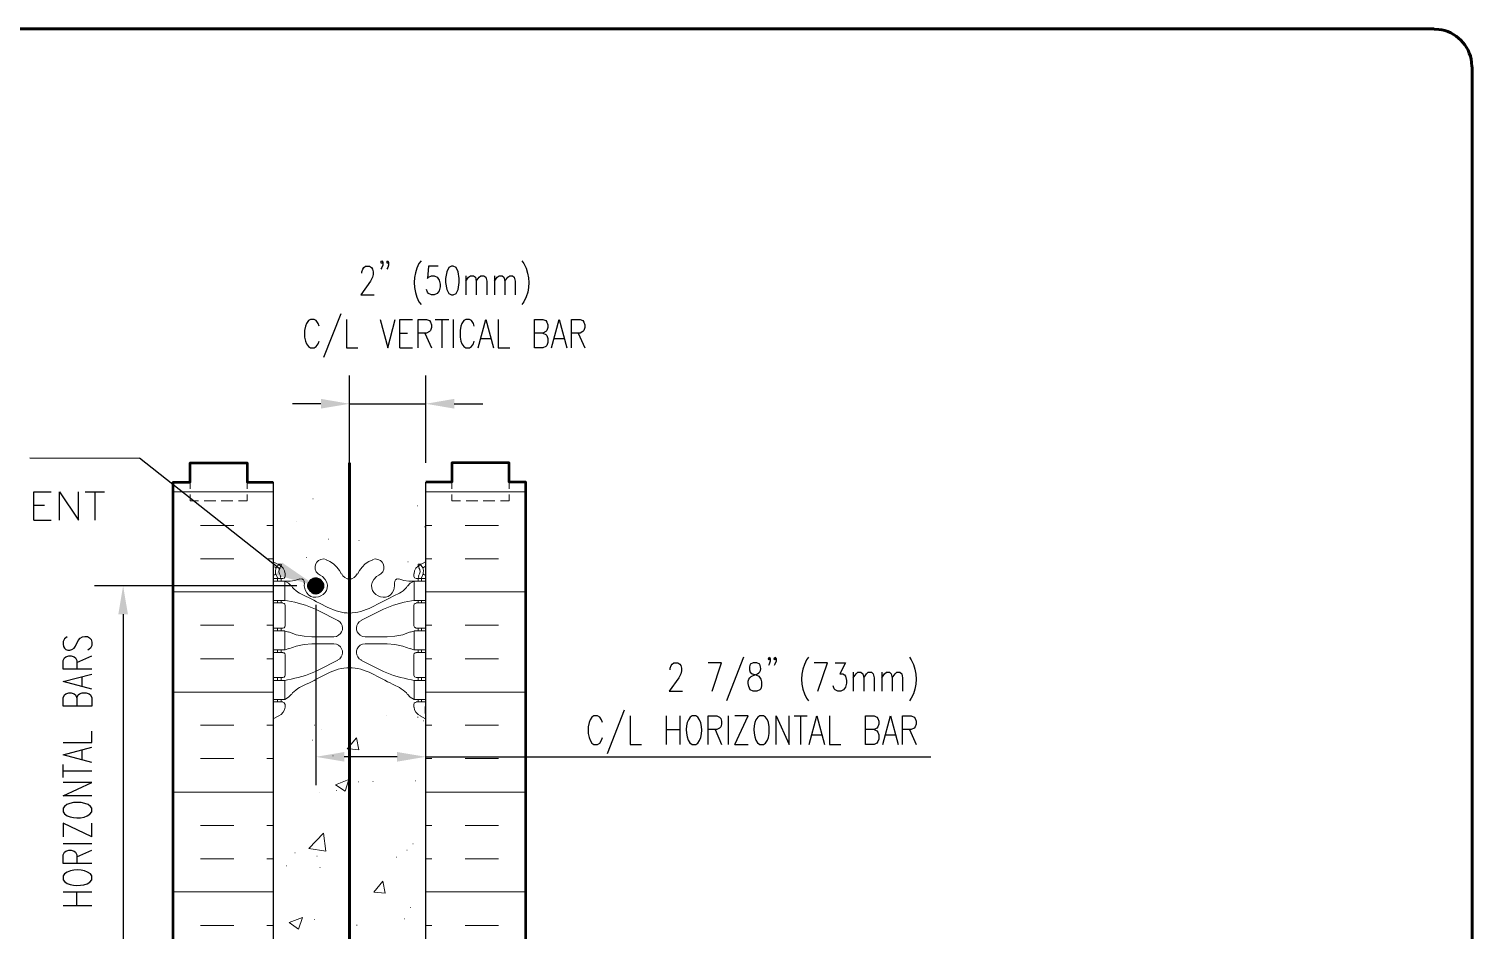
# Model space of a CAD drawing. Header units: millimetres. Extents: x 14 to 201, y 16 to 268.
# Drawn here: x 81.1 to 201.3, y 192.6 to 267.7 of the extents above; entities that cross this region are included whole.
import ezdxf

# ---------------------------------------------------------------- set-up
doc = ezdxf.new("R2010")
doc.units = ezdxf.units.MM
doc.header["$MEASUREMENT"] = 0
doc.layers.get('0').update_dxf_attribs({"linetype": 'CONTINUOUS'})

msp = doc.modelspace()

# ---------------------------------------------------------------- hatches: boundary and pattern name
at = {"true_color": 0x000007}
for points in [[(105.41, 236.88), (105.41, 236.07), (107.8, 236.47)], [(116.52, 236.88), (116.52, 236.07), (114.15, 236.47)], [(105.03, 221.28), (101.68, 222.21), (102.17, 223.24)], [(88.54, 218.93), (89.34, 218.93), (88.94, 221.3)], [(104.44, 221.53), (105.58, 221.42), (104.39, 221.42)], [(104.39, 221.42), (105.58, 221.3), (104.39, 221.3)], [(104.39, 221.42), (105.58, 221.42), (105.58, 221.3)], [(104.39, 221.3), (105.58, 221.19), (104.39, 221.19)], [(104.39, 221.3), (105.58, 221.3), (105.58, 221.19)], [(104.39, 221.19), (105.54, 221.09), (104.44, 221.09)], [(104.39, 221.19), (105.58, 221.19), (105.54, 221.09)], [(104.48, 221.62), (105.54, 221.53), (104.44, 221.53)], [(104.44, 221.53), (105.54, 221.53), (105.58, 221.42)], [(104.54, 221.7), (105.49, 221.62), (104.48, 221.62)], [(104.48, 221.62), (105.49, 221.62), (105.54, 221.53)], [(104.63, 221.78), (105.43, 221.7), (104.54, 221.7)], [(104.54, 221.7), (105.43, 221.7), (105.49, 221.62)], [(104.71, 221.85), (105.35, 221.78), (104.63, 221.78)], [(104.63, 221.78), (105.35, 221.78), (105.43, 221.7)], [(104.82, 221.87), (105.24, 221.85), (104.71, 221.85)], [(104.71, 221.85), (105.24, 221.85), (105.35, 221.78)], [(104.92, 221.89), (105.16, 221.87), (104.82, 221.87)], [(104.82, 221.87), (105.16, 221.87), (105.24, 221.85)], [(104.92, 221.89), (105.03, 221.89), (105.16, 221.87)], [(104.44, 221.09), (105.49, 221), (104.48, 221)], [(104.44, 221.09), (105.54, 221.09), (105.49, 221)], [(104.48, 221), (105.43, 220.9), (104.54, 220.9)], [(104.48, 221), (105.49, 221), (105.43, 220.9)], [(104.54, 220.9), (105.35, 220.83), (104.63, 220.83)], [(104.54, 220.9), (105.43, 220.9), (105.35, 220.83)], [(104.63, 220.83), (105.24, 220.77), (104.71, 220.77)], [(104.63, 220.83), (105.35, 220.83), (105.24, 220.77)], [(104.71, 220.77), (105.16, 220.73), (104.82, 220.73)], [(104.71, 220.77), (105.24, 220.77), (105.16, 220.73)], [(104.82, 220.73), (105.03, 220.7), (104.92, 220.7)], [(104.82, 220.73), (105.16, 220.73), (105.03, 220.7)], [(107.36, 207.45), (107.36, 206.65), (104.99, 207.05)], [(111.76, 207.45), (111.76, 206.65), (114.15, 207.05)]]:
    msp.add_hatch(color=0, dxfattribs=at).paths.add_polyline_path(points)

# ---------------------------------------------------------------- linework, layer by layer
at = {"color": 0, "linetype": 'Continuous', "lineweight": 60, "true_color": 0x000007}
for p, q in [((17.02, 267.72), (198.12, 267.72)), ((198.52, 267.67), (198.12, 267.69)), ((201.27, 264.54), (201.25, 264.94)), ((201.29, 264.54), (201.29, 55.41)), ((107.8, 231.54), (107.8, 115.63))]:
    msp.add_line(p, q, dxfattribs=at)
at = {"color": 0, "linetype": 'Continuous', "lineweight": 25, "true_color": 0x000007}
for p, q in [((113.75, 248.37), (113.58, 248.16)), ((122.15, 248.37), (122.32, 248.16)), ((117.47, 247.14), (117.47, 245.55)), ((119.87, 247.14), (119.87, 245.55)), ((113.58, 244.98), (113.75, 244.75)), ((122.32, 244.98), (122.15, 244.75)), ((107.08, 243.97), (105.64, 240.33)), ((114.93, 243.5), (116.06, 243.5)), ((115.49, 243.5), (115.49, 241.13)), ((116.44, 243.5), (116.44, 241.13)), ((111.99, 242.36), (112.63, 242.36)), ((114.07, 242.36), (114.62, 241.13)), ((118.74, 241.91), (119.55, 241.91)), ((124.86, 241.91), (125.65, 241.91)), ((126.85, 242.36), (127.4, 241.13)), ((111.99, 241.13), (113.03, 241.13)), ((107.8, 231.54), (107.8, 238.84)), ((114.15, 231.54), (114.15, 238.84)), ((105.41, 236.47), (103.04, 236.47)), ((107.8, 236.47), (114.15, 236.47)), ((116.52, 236.47), (118.91, 236.47)), ((90.32, 231.92), (81.17, 231.94)), ((101.94, 222.74), (90.3, 231.94)), ((101.45, 229.95), (101.45, 172.8)), ((114.15, 172.8), (114.15, 229.95)), ((85.79, 229.13), (87.38, 229.13)), ((86.59, 229.13), (86.59, 226.76)), ((81.49, 228.01), (82.4, 228.01)), ((81.49, 226.76), (82.95, 226.76)), ((103.4, 221.3), (86.55, 221.3)), ((88.94, 218.93), (88.94, 166.54)), ((104.99, 219.71), (104.99, 204.68)), ((85.09, 214.91), (86.34, 215.48)), ((140.61, 215.35), (139.19, 211.71)), ((146.01, 215.35), (145.86, 215.12)), ((154.43, 215.35), (154.58, 215.12)), ((149.73, 214.1), (149.73, 212.51)), ((152.12, 214.1), (152.12, 212.51)), ((85.53, 212.94), (85.53, 213.72)), ((145.86, 211.94), (146.01, 211.71)), ((154.58, 211.94), (154.43, 211.71)), ((130.68, 210.93), (129.26, 207.29)), ((134.18, 210.46), (134.18, 208.09)), ((135.3, 210.46), (135.3, 208.09)), ((139.34, 210.46), (139.34, 208.09)), ((144.82, 210.46), (145.92, 210.46)), ((145.37, 210.46), (145.37, 208.09)), ((134.18, 209.34), (135.3, 209.34)), ((138.24, 209.34), (138.79, 208.09)), ((154.43, 209.34), (154.98, 208.09)), ((139.89, 208.09), (141.01, 208.09)), ((146.33, 208.87), (147.13, 208.87)), ((152.44, 208.87), (153.23, 208.87)), ((85.53, 206.82), (85.53, 207.6)), ((111.76, 207.05), (107.36, 207.05)), ((114.15, 207.05), (156.21, 207.05)), ((83.95, 205.32), (83.95, 206.42)), ((83.95, 205.87), (86.34, 205.87)), ((86.34, 200.38), (86.34, 201.51)), ((83.95, 199.83), (86.34, 199.83)), ((85.09, 198.71), (86.34, 199.28)), ((83.95, 195.79), (86.34, 195.79)), ((85.09, 194.67), (85.09, 195.79)), ((83.95, 194.67), (86.34, 194.67))]:
    msp.add_line(p, q, dxfattribs=at)
at = {"color": 0, "linetype": 'Continuous', "lineweight": 15, "true_color": 0x000007}
for p, q in [((94.51, 229.95), (94.51, 229.38)), ((99.27, 229.38), (99.27, 229.95)), ((116.33, 229.38), (116.33, 229.95)), ((121.09, 229.95), (121.09, 229.38)), ((95.69, 228.37), (96.65, 228.37)), ((97.11, 228.37), (98.07, 228.37)), ((118.47, 228.37), (117.52, 228.37)), ((119.89, 228.37), (118.94, 228.37)), ((101.45, 223.31), (101.9, 223.05)), ((101.45, 222.93), (101.62, 222.82)), ((101.64, 222.76), (101.62, 222.84)), ((105.85, 223.5), (105.66, 223.54)), ((109.92, 223.54), (109.73, 223.5)), ((113.69, 223.05), (114.13, 223.31)), ((113.96, 222.84), (113.94, 222.76)), ((113.96, 222.82), (114.13, 222.93)), ((101.45, 222.23), (101.58, 222.23)), ((101.45, 221.91), (102.23, 221.91)), ((101.79, 221.91), (101.79, 221.68)), ((102.09, 221.91), (102.09, 221.68)), ((102.43, 222.31), (102.43, 222.1)), ((102.98, 221.26), (103.06, 221.15)), ((104.06, 221.51), (104.03, 221.3)), ((105.18, 222.29), (105.35, 222.19)), ((105.54, 222.08), (105.35, 222.19)), ((110.24, 222.19), (110.05, 222.08)), ((110.24, 222.19), (110.41, 222.29)), ((111.55, 221.3), (111.53, 221.51)), ((112.61, 221.26), (112.54, 221.15)), ((113.16, 222.31), (113.16, 222.1)), ((114.15, 221.91), (113.35, 221.91)), ((113.52, 221.91), (113.52, 221.68)), ((113.79, 221.91), (113.79, 221.68)), ((114.15, 222.23), (114, 222.23)), ((101.79, 220.09), (101.79, 219.88)), ((102.09, 220.09), (102.09, 219.88)), ((102.64, 220.05), (102.4, 220.09)), ((103.63, 220.68), (103.74, 220.64)), ((103.97, 220.51), (103.74, 220.64)), ((111.61, 220.51), (111.84, 220.64)), ((111.95, 220.68), (111.84, 220.64)), ((112.95, 220.05), (113.18, 220.09)), ((113.52, 220.09), (113.52, 219.88)), ((113.79, 220.09), (113.79, 219.88)), ((101.45, 219.88), (102.23, 219.88)), ((102.43, 219.67), (102.43, 217.97)), ((105.24, 219.22), (104.97, 219.35)), ((106.83, 218.42), (105.24, 219.22)), ((107.8, 219.03), (107.57, 219.05)), ((107.8, 219.03), (108.01, 219.05)), ((108.75, 218.42), (110.34, 219.22)), ((110.34, 219.22), (110.62, 219.35)), ((113.16, 219.67), (113.16, 217.97)), ((114.15, 219.88), (113.35, 219.88)), ((101.45, 217.78), (102.23, 217.78)), ((101.79, 217.78), (101.79, 217.55)), ((102.09, 217.78), (102.09, 217.55)), ((106.98, 218.31), (106.81, 218.42)), ((108.78, 218.42), (108.61, 218.31)), ((114.15, 217.78), (113.35, 217.78)), ((113.52, 217.78), (113.52, 217.55)), ((113.79, 217.78), (113.79, 217.55)), ((102.74, 217.45), (102.43, 217.53)), ((104.67, 217.04), (106.49, 217.04)), ((104.67, 216.47), (106.49, 216.47)), ((106.49, 217.06), (106.7, 217.09)), ((106.7, 216.45), (106.49, 216.47)), ((108.88, 217.09), (109.09, 217.06)), ((109.09, 216.47), (108.88, 216.45)), ((110.91, 217.04), (109.09, 217.04)), ((110.91, 216.47), (109.09, 216.47)), ((113.16, 217.53), (112.84, 217.45)), ((101.45, 215.75), (102.23, 215.75)), ((101.79, 215.96), (101.79, 215.75)), ((102.09, 215.96), (102.09, 215.75)), ((102.43, 215.98), (102.74, 216.07)), ((102.43, 215.98), (102.74, 216.07)), ((102.43, 215.54), (102.43, 213.85)), ((106.81, 215.12), (106.98, 215.22)), ((108.61, 215.22), (108.78, 215.12)), ((112.84, 216.07), (113.16, 215.98)), ((112.84, 216.07), (113.16, 215.98)), ((113.16, 215.54), (113.16, 213.85)), ((114.15, 215.75), (113.35, 215.75)), ((113.52, 215.96), (113.52, 215.75)), ((113.79, 215.96), (113.79, 215.75)), ((105.24, 214.29), (104.97, 214.16)), ((106.83, 215.1), (105.24, 214.29)), ((107.8, 214.48), (107.57, 214.48)), ((107.8, 214.48), (108.01, 214.48)), ((108.75, 215.1), (110.34, 214.29)), ((110.34, 214.29), (110.62, 214.16)), ((101.45, 213.66), (102.23, 213.66)), ((101.79, 213.66), (101.79, 213.42)), ((102.09, 213.66), (102.09, 213.42)), ((102.64, 213.47), (102.4, 213.42)), ((103.63, 212.83), (103.74, 212.89)), ((103.97, 213), (103.74, 212.89)), ((111.61, 213), (111.84, 212.89)), ((111.95, 212.83), (111.84, 212.89)), ((112.95, 213.47), (113.18, 213.42)), ((114.15, 213.66), (113.35, 213.66)), ((113.52, 213.66), (113.52, 213.42)), ((113.79, 213.66), (113.79, 213.42)), ((101.45, 211.62), (102.23, 211.62)), ((101.79, 211.84), (101.79, 211.62)), ((102.09, 211.84), (102.09, 211.62)), ((102.98, 212.26), (103.06, 212.37)), ((112.61, 212.26), (112.54, 212.37)), ((114.15, 211.62), (113.35, 211.62)), ((113.52, 211.84), (113.52, 211.62)), ((113.79, 211.84), (113.79, 211.62)), ((101.45, 211.24), (101.43, 211.31)), ((101.43, 210.59), (101.45, 210.65)), ((101.45, 210.59), (101.45, 210.59)), ((101.9, 210.46), (101.45, 210.21)), ((101.47, 211.24), (101.47, 210.65)), ((102.43, 211.2), (102.43, 211.41)), ((113.16, 211.2), (113.16, 211.41)), ((114.13, 210.21), (113.69, 210.46)), ((114.11, 211.24), (114.11, 210.65)), ((114.15, 211.31), (114.13, 211.24)), ((114.13, 210.65), (114.15, 210.59)), ((114.13, 210.59), (114.13, 210.59))]:
    msp.add_line(p, q, dxfattribs=at)
at = {"color": 0, "linetype": 'Continuous', "lineweight": 15, "true_color": 0x656565}
for p, q in [((93.11, 229.13), (101.45, 229.13)), ((104.75, 228.56), (104.78, 228.56)), ((122.47, 229.13), (114.15, 229.13)), ((113.43, 227.96), (113.45, 227.96)), ((95.38, 226.34), (98.15, 226.34)), ((100.92, 226.34), (101.45, 226.34)), ((103.4, 226.63), (103.42, 226.63)), ((114.05, 226.21), (114.07, 226.21)), ((114.66, 226.34), (114.15, 226.34)), ((120.21, 226.34), (117.43, 226.34)), ((106.02, 225.19), (106.05, 225.19)), ((108.56, 225.07), (108.59, 225.07)), ((104.18, 223.67), (104.2, 223.67)), ((95.38, 223.56), (98.15, 223.56)), ((100.92, 223.56), (101.45, 223.56)), ((102.09, 223.05), (102.13, 223.05)), ((102.09, 222.97), (102.13, 223.05)), ((112.65, 223.31), (112.67, 223.31)), ((114.66, 223.56), (114.15, 223.56)), ((120.21, 223.56), (117.43, 223.56)), ((93.11, 220.79), (101.45, 220.79)), ((122.47, 220.79), (114.15, 220.79)), ((95.38, 218.02), (98.15, 218.02)), ((100.92, 218.02), (101.45, 218.02)), ((114.66, 218.02), (114.15, 218.02)), ((120.21, 218.02), (117.43, 218.02)), ((95.38, 215.22), (98.15, 215.22)), ((100.92, 215.22), (101.45, 215.22)), ((114.66, 215.22), (114.15, 215.22)), ((120.21, 215.22), (117.43, 215.22)), ((93.11, 212.45), (101.45, 212.45)), ((122.47, 212.45), (114.15, 212.45)), ((110.89, 210.48), (110.91, 210.48)), ((95.38, 209.68), (98.15, 209.68)), ((100.92, 209.68), (101.45, 209.68)), ((104.88, 209.7), (104.9, 209.7)), ((105.45, 209.34), (105.47, 209.34)), ((113.47, 210.35), (113.5, 210.35)), ((113.96, 210.04), (113.98, 210.04)), ((114.66, 209.68), (114.15, 209.68)), ((120.21, 209.68), (117.43, 209.68)), ((104.71, 208.45), (104.73, 208.45)), ((108.56, 207.62), (108.37, 208.62)), ((95.38, 206.9), (98.15, 206.9)), ((100.92, 206.9), (101.45, 206.9)), ((106.4, 207.14), (106.43, 207.14)), ((114.66, 206.9), (114.15, 206.9)), ((120.21, 206.9), (117.43, 206.9)), ((106.64, 204.72), (107.74, 205.17)), ((106.64, 204.72), (107.42, 204.19)), ((107.42, 204.19), (107.74, 205.17)), ((108.52, 204.98), (108.54, 204.98)), ((109.75, 205), (109.77, 205)), ((113.28, 205.06), (113.31, 205.06)), ((93.11, 204.11), (101.45, 204.11)), ((105.26, 204.05), (105.28, 204.05)), ((106.72, 204.24), (106.74, 204.24)), ((122.47, 204.11), (114.15, 204.11)), ((95.38, 201.34), (98.15, 201.34)), ((100.92, 201.34), (101.45, 201.34)), ((114.66, 201.34), (114.15, 201.34)), ((120.21, 201.34), (117.43, 201.34)), ((113.07, 199.79), (113.09, 199.79)), ((95.38, 198.56), (98.15, 198.56)), ((100.92, 198.56), (101.45, 198.56)), ((103.25, 199.05), (103.27, 199.05)), ((105.07, 198.78), (105.09, 198.78)), ((111.72, 198.69), (111.74, 198.69)), ((112.56, 199.28), (112.59, 199.28)), ((114.66, 198.56), (114.15, 198.56)), ((120.21, 198.56), (117.43, 198.56)), ((102.53, 197.97), (102.55, 197.97)), ((105.33, 197.82), (105.35, 197.82)), ((109.81, 195.77), (110.57, 196.68)), ((93.11, 195.79), (101.45, 195.79)), ((122.47, 195.79), (114.15, 195.79)), ((102.76, 193.23), (103.89, 193.65)), ((112.35, 193.55), (112.37, 193.55)), ((112.88, 194.5), (112.9, 194.5)), ((95.38, 193), (98.15, 193)), ((100.92, 193), (101.45, 193)), ((104.88, 193.48), (104.9, 193.48)), ((108.39, 193.02), (108.42, 193.02)), ((114.66, 193), (114.15, 193)), ((120.21, 193), (117.43, 193))]:
    msp.add_line(p, q, dxfattribs=at)
at = {"color": 0, "linetype": 'Continuous', "lineweight": 25, "true_color": 0x000007}
for points in [[(108.82, 247.35), (108.82, 247.48), (108.9, 247.69), (108.99, 247.82), (109.14, 247.93), (109.45, 247.93), (109.62, 247.82), (109.71, 247.69), (109.77, 247.48), (109.77, 247.25), (109.71, 247.02), (109.54, 246.68), (108.75, 245.55), (109.85, 245.55)], [(110.57, 248.26), (110.49, 248.16), (110.41, 248.26), (110.49, 248.37), (110.57, 248.26), (110.57, 248.03), (110.49, 247.82), (110.41, 247.69)], [(111.04, 248.26), (110.98, 248.16), (110.89, 248.26), (110.98, 248.37), (111.04, 248.26), (111.04, 248.03), (110.98, 247.82), (110.89, 247.69)], [(115.17, 247.93), (114.38, 247.93), (114.3, 246.91), (114.38, 247.02), (114.62, 247.14), (114.85, 247.14), (115.1, 247.02), (115.25, 246.78), (115.34, 246.44), (115.34, 246.23), (115.25, 245.89), (115.1, 245.66), (114.85, 245.55), (114.62, 245.55), (114.38, 245.66), (114.3, 245.77), (114.22, 246)], [(117.47, 246.68), (117.71, 247.02), (117.88, 247.14), (118.11, 247.14), (118.28, 247.02), (118.34, 246.68), (118.34, 245.55)], [(118.34, 246.68), (118.6, 247.02), (118.74, 247.14), (118.98, 247.14), (119.15, 247.02), (119.23, 246.68), (119.23, 245.55)], [(119.87, 246.68), (120.1, 247.02), (120.25, 247.14), (120.5, 247.14), (120.65, 247.02), (120.73, 246.68), (120.73, 245.55)], [(120.73, 246.68), (120.97, 247.02), (121.14, 247.14), (121.37, 247.14), (121.52, 247.02), (121.6, 246.68), (121.6, 245.55)], [(105.26, 242.93), (105.18, 243.16), (105.01, 243.4), (104.86, 243.5), (104.54, 243.5), (104.37, 243.4), (104.22, 243.16), (104.14, 242.93), (104.06, 242.59), (104.06, 242.02), (104.14, 241.68), (104.22, 241.47), (104.37, 241.24), (104.54, 241.13), (104.86, 241.13), (105.01, 241.24), (105.18, 241.47), (105.26, 241.68)], [(107.55, 243.5), (107.55, 241.13), (108.5, 241.13)], [(110.34, 243.5), (110.98, 241.13), (111.61, 243.5)], [(111.99, 241.13), (111.99, 243.5), (113.03, 243.5)], [(113.52, 241.13), (113.52, 243.5), (114.22, 243.5), (114.47, 243.4), (114.53, 243.27), (114.62, 243.06), (114.62, 242.82), (114.53, 242.59), (114.47, 242.49), (114.22, 242.36), (113.52, 242.36)], [(118.19, 242.93), (118.11, 243.16), (117.96, 243.4), (117.79, 243.5), (117.47, 243.5), (117.33, 243.4), (117.16, 243.16), (117.07, 242.93), (117.01, 242.59), (117.01, 242.02), (117.07, 241.68), (117.16, 241.47), (117.33, 241.24), (117.47, 241.13), (117.79, 241.13), (117.96, 241.24), (118.11, 241.47), (118.19, 241.68)], [(118.51, 241.13), (119.15, 243.5), (119.78, 241.13)], [(120.18, 243.5), (120.18, 241.13), (121.14, 241.13)], [(123.19, 241.13), (123.19, 243.5), (123.91, 243.5), (124.14, 243.4), (124.23, 243.27), (124.31, 243.06), (124.31, 242.82), (124.23, 242.59), (124.14, 242.49), (123.91, 242.36), (123.19, 242.36)], [(124.63, 241.13), (125.26, 243.5), (125.9, 241.13)], [(126.28, 241.13), (126.28, 243.5), (127, 243.5), (127.23, 243.4), (127.32, 243.27), (127.4, 243.06), (127.4, 242.82), (127.32, 242.59), (127.23, 242.49), (127, 242.36), (126.28, 242.36)], [(123.91, 242.36), (124.14, 242.25), (124.23, 242.15), (124.31, 241.91), (124.31, 241.58), (124.23, 241.34), (124.14, 241.24), (123.91, 241.13), (123.19, 241.13)], [(81.49, 226.76), (81.49, 229.13), (82.95, 229.13)], [(83.63, 226.76), (83.63, 229.13), (85.22, 226.76), (85.22, 229.13)], [(84.29, 217.06), (84.05, 216.89), (83.95, 216.66)], [(84.86, 216.11), (84.96, 216.26), (85.2, 216.75)], [(86.34, 214.35), (83.95, 214.35), (83.95, 215.07), (84.05, 215.31), (84.18, 215.39), (84.41, 215.48), (84.62, 215.48), (84.86, 215.39), (84.96, 215.31), (85.09, 215.07), (85.09, 214.35)], [(86.34, 216.34), (86.21, 216.11), (86, 215.94)], [(142.83, 215.22), (142.75, 215.12), (142.68, 215.22), (142.75, 215.35), (142.83, 215.22), (142.83, 215.01), (142.75, 214.78), (142.68, 214.67)], [(143.32, 215.22), (143.23, 215.12), (143.15, 215.22), (143.23, 215.35), (143.32, 215.22), (143.32, 215.01), (143.23, 214.78), (143.15, 214.67)], [(134.49, 214.31), (134.49, 214.44), (134.58, 214.67), (134.66, 214.78), (134.81, 214.88), (135.13, 214.88), (135.3, 214.78), (135.38, 214.67), (135.45, 214.44), (135.45, 214.21), (135.38, 213.97), (135.21, 213.64), (134.43, 212.51), (135.53, 212.51)], [(137.99, 212.51), (138.79, 214.88), (137.67, 214.88)], [(141.41, 214.88), (141.16, 214.78), (141.1, 214.55), (141.1, 214.31), (141.16, 214.1), (141.33, 213.97), (141.65, 213.87), (141.88, 213.76), (142.05, 213.53), (142.11, 213.3), (142.11, 212.96), (142.05, 212.72), (141.96, 212.62), (141.73, 212.51), (141.41, 212.51), (141.16, 212.62)], [(141.96, 214.78), (141.73, 214.88), (141.41, 214.88), (141.41, 214.88)], [(146.81, 212.51), (147.6, 214.88), (146.49, 214.88)], [(148.23, 214.88), (149.1, 214.88), (148.63, 213.97), (148.87, 213.97), (149.03, 213.87), (149.1, 213.76), (149.18, 213.42), (149.18, 213.19), (149.1, 212.85), (148.95, 212.62), (148.72, 212.51), (148.46, 212.51), (148.23, 212.62), (148.15, 212.72), (148.08, 212.96)], [(149.73, 213.64), (149.99, 213.97), (150.14, 214.1), (150.37, 214.1), (150.54, 213.97), (150.62, 213.64), (150.62, 212.51)], [(150.62, 213.64), (150.85, 213.97), (151, 214.1), (151.26, 214.1), (151.41, 213.97), (151.49, 213.64), (151.49, 212.51)], [(152.12, 213.64), (152.36, 213.97), (152.53, 214.1), (152.76, 214.1), (152.91, 213.97), (152.99, 213.64), (152.99, 212.51)], [(152.99, 213.64), (153.23, 213.97), (153.39, 214.1), (153.63, 214.1), (153.8, 213.97), (153.86, 213.64), (153.86, 212.51)], [(86.34, 212.68), (83.95, 213.32), (86.34, 213.95)], [(86.34, 211.26), (83.95, 211.26), (83.95, 211.98), (84.05, 212.22), (84.18, 212.3), (84.41, 212.37), (84.62, 212.37), (84.86, 212.3), (84.96, 212.22), (85.09, 211.98), (85.09, 211.26)], [(85.09, 211.98), (85.2, 212.22), (85.3, 212.3), (85.53, 212.37), (85.87, 212.37), (86.11, 212.3), (86.21, 212.22), (86.34, 211.98), (86.34, 211.26)], [(128.86, 209.91), (128.78, 210.12), (128.63, 210.35), (128.46, 210.46), (128.14, 210.46), (127.99, 210.35), (127.83, 210.12), (127.76, 209.91), (127.68, 209.55), (127.68, 209), (127.76, 208.66), (127.83, 208.43), (127.99, 208.2), (128.14, 208.09), (128.46, 208.09), (128.63, 208.2), (128.78, 208.43), (128.86, 208.66)], [(131.17, 210.46), (131.17, 208.09), (132.12, 208.09)], [(136.33, 210.46), (136.17, 210.35), (136.02, 210.12)], [(136.8, 210.35), (136.65, 210.46), (136.33, 210.46), (136.33, 210.46)], [(137.67, 208.09), (137.67, 210.46), (138.39, 210.46), (138.62, 210.35), (138.71, 210.25), (138.79, 210.02), (138.79, 209.78), (138.71, 209.55), (138.62, 209.44), (138.39, 209.34), (137.67, 209.34)], [(139.89, 208.09), (141.01, 210.46), (139.89, 210.46)], [(141.96, 210.46), (141.8, 210.35), (141.65, 210.12)], [(141.96, 208.09), (142.28, 208.09), (142.43, 208.2), (142.6, 208.43), (142.68, 208.66), (142.75, 209), (142.75, 209.55), (142.68, 209.91), (142.6, 210.12), (142.43, 210.35), (142.28, 210.46), (141.96, 210.46), (141.96, 210.46)], [(143.32, 208.09), (143.32, 210.46), (144.42, 208.09), (144.42, 210.46)], [(146.09, 208.09), (146.73, 210.46), (147.36, 208.09)], [(147.76, 210.46), (147.76, 208.09), (148.72, 208.09)], [(150.77, 208.09), (150.77, 210.46), (151.49, 210.46), (151.72, 210.35), (151.81, 210.25), (151.89, 210.02), (151.89, 209.78), (151.81, 209.55), (151.72, 209.44), (151.49, 209.34), (150.77, 209.34)], [(152.21, 208.09), (152.84, 210.46), (153.48, 208.09)], [(153.86, 208.09), (153.86, 210.46), (154.58, 210.46), (154.81, 210.35), (154.9, 210.25), (154.98, 210.02), (154.98, 209.78), (154.9, 209.55), (154.81, 209.44), (154.58, 209.34), (153.86, 209.34)], [(83.95, 208.24), (86.34, 208.24), (86.34, 209.19)], [(151.49, 209.34), (151.72, 209.21), (151.81, 209.11), (151.89, 208.87), (151.89, 208.53), (151.81, 208.32), (151.72, 208.2), (151.49, 208.09), (150.77, 208.09)], [(136.33, 208.09), (136.65, 208.09), (136.8, 208.2)], [(86.34, 206.59), (83.95, 207.22), (86.34, 207.86)], [(86.34, 203.79), (83.95, 203.79), (86.34, 204.91), (83.95, 204.91)], [(84.05, 202.92), (83.95, 202.78), (83.95, 202.46), (83.95, 202.46)], [(83.95, 202.46), (84.05, 202.29), (84.29, 202.14)], [(86.34, 202.46), (86.34, 202.78), (86.21, 202.92)], [(86.34, 200.38), (83.95, 201.51), (83.95, 200.38)], [(86.34, 198.16), (83.95, 198.16), (83.95, 198.88), (84.05, 199.11), (84.18, 199.2), (84.41, 199.28), (84.62, 199.28), (84.86, 199.2), (84.96, 199.11), (85.09, 198.88), (85.09, 198.16)], [(84.05, 197.29), (83.95, 197.13), (83.95, 196.81), (83.95, 196.81)], [(86.34, 196.81), (86.34, 197.13), (86.21, 197.29)], [(83.95, 196.81), (84.05, 196.66), (84.29, 196.49)]]:
    msp.add_lwpolyline(points, dxfattribs=at)
msp.add_lwpolyline([(116.29, 247.93), (116.06, 247.82), (115.89, 247.48), (115.8, 246.91), (115.8, 246.57), (115.89, 246), (116.06, 245.66), (116.29, 245.55), (116.44, 245.55), (116.69, 245.66), (116.84, 246), (116.92, 246.57), (116.92, 246.91), (116.84, 247.48), (116.69, 247.82), (116.44, 247.93)], close=True, dxfattribs=at)
at = {"color": 0, "linetype": 'Continuous', "lineweight": 53, "true_color": 0x000007}
for points in [[(93.11, 172.8), (93.11, 229.95), (94.51, 229.95), (94.51, 231.54), (99.27, 231.54), (99.27, 229.95), (101.45, 229.95)], [(122.47, 172.8), (122.47, 229.95), (121.09, 229.95), (121.09, 231.54), (116.33, 231.54), (116.33, 229.95), (114.15, 229.95)]]:
    msp.add_lwpolyline(points, dxfattribs=at)
at = {"color": 0, "linetype": 'Continuous', "lineweight": 15, "true_color": 0x000007}
for points in [[(94.51, 228.92), (94.51, 228.37), (95.21, 228.37)], [(98.55, 228.37), (99.27, 228.37), (99.27, 228.92)], [(117.03, 228.37), (116.33, 228.37), (116.33, 228.92)], [(121.09, 228.92), (121.09, 228.37), (120.37, 228.37)], [(101.81, 222.99), (101.68, 222.8), (101.62, 222.57), (101.64, 222.36), (101.71, 222.14), (101.83, 221.95)], [(101.79, 223.1), (102.09, 223.1), (102.09, 222.97)], [(102.02, 222.82), (102.04, 222.91), (102, 223.01), (101.9, 223.03), (101.81, 222.99)], [(102.43, 222.31), (102.38, 222.55), (102.28, 222.76), (102.11, 222.95), (101.9, 223.05)], [(102.02, 222.8), (101.94, 222.65), (101.92, 222.46), (101.96, 222.29), (102.04, 222.14)], [(107.12, 222.27), (106.96, 222.59), (106.74, 222.86), (106.47, 223.12), (106.17, 223.33), (105.85, 223.48)], [(109.73, 223.48), (109.41, 223.33), (109.11, 223.12), (108.84, 222.86), (108.63, 222.59), (108.46, 222.27)], [(113.71, 223.05), (113.5, 222.95), (113.33, 222.76), (113.22, 222.55), (113.18, 222.31)], [(113.79, 223.1), (113.52, 223.1), (113.52, 222.97)], [(113.54, 222.14), (113.62, 222.29), (113.67, 222.46), (113.64, 222.65), (113.56, 222.8)], [(113.79, 222.99), (113.71, 223.03), (113.6, 223.01), (113.56, 222.91), (113.58, 222.82)], [(113.75, 221.95), (113.88, 222.14), (113.94, 222.36), (113.96, 222.57), (113.9, 222.8), (113.77, 222.99)], [(101.58, 222.23), (101.62, 222.25), (101.62, 222.31)], [(101.85, 221.95), (101.94, 221.91), (102.02, 221.95), (102.07, 222.04), (102.02, 222.12)], [(102.23, 221.91), (102.34, 221.93), (102.4, 222.02), (102.43, 222.1)], [(102.95, 221.26), (102.72, 221.51), (102.4, 221.68)], [(102.43, 221.68), (102.85, 221.68), (103.25, 221.74), (103.67, 221.87)], [(104.03, 221.53), (104.01, 221.68), (103.95, 221.81), (103.82, 221.87), (103.67, 221.85)], [(107.15, 222.29), (107.25, 222.12), (107.4, 222), (107.59, 221.89), (107.78, 221.87)], [(107.8, 221.87), (107.99, 221.89), (108.18, 222), (108.33, 222.12), (108.44, 222.29)], [(111.91, 221.85), (111.76, 221.87), (111.63, 221.81), (111.57, 221.68), (111.55, 221.53)], [(111.91, 221.87), (112.33, 221.74), (112.73, 221.68), (113.16, 221.68)], [(113.18, 221.68), (112.86, 221.51), (112.63, 221.26)], [(113.16, 222.1), (113.22, 221.97), (113.35, 221.91)], [(113.58, 222.12), (113.54, 222.04), (113.58, 221.95), (113.67, 221.91), (113.75, 221.95)], [(113.96, 222.31), (113.96, 222.25), (114, 222.23)], [(102.43, 219.67), (102.4, 219.77), (102.34, 219.84), (102.23, 219.86)], [(113.35, 219.86), (113.26, 219.84), (113.18, 219.77), (113.16, 219.67)], [(102.23, 217.78), (102.34, 217.81), (102.4, 217.89), (102.43, 217.97)], [(113.16, 217.97), (113.22, 217.85), (113.35, 217.78)], [(102.74, 217.47), (103.36, 217.23), (104.01, 217.11), (104.65, 217.04)], [(104.65, 216.47), (104.01, 216.41), (103.36, 216.28), (102.74, 216.05)], [(110.93, 217.04), (111.57, 217.11), (112.23, 217.23), (112.84, 217.47)], [(112.84, 216.05), (112.23, 216.28), (111.57, 216.41), (110.93, 216.47)], [(102.43, 215.54), (102.4, 215.65), (102.34, 215.71), (102.23, 215.73)], [(113.35, 215.73), (113.26, 215.71), (113.18, 215.65), (113.16, 215.54)], [(102.23, 213.66), (102.34, 213.68), (102.4, 213.76), (102.43, 213.85)], [(113.16, 213.85), (113.22, 213.72), (113.35, 213.66)], [(102.43, 211.41), (102.36, 211.54), (102.23, 211.6)], [(102.4, 211.84), (102.72, 212.01), (102.95, 212.26)], [(112.63, 212.26), (112.86, 212.01), (113.18, 211.84)], [(113.35, 211.6), (113.26, 211.58), (113.18, 211.52), (113.16, 211.41)], [(101.9, 210.46), (102.11, 210.57), (102.28, 210.76), (102.38, 210.97), (102.43, 211.2)], [(113.18, 211.2), (113.22, 210.97), (113.33, 210.76), (113.5, 210.57), (113.71, 210.46)]]:
    msp.add_lwpolyline(points, dxfattribs=at)
for points in [[(101.45, 220.09), (102.4, 220.09), (102.4, 221.68), (101.45, 221.68)], [(114.13, 220.09), (113.18, 220.09), (113.18, 221.68), (114.13, 221.68)], [(101.45, 215.96), (102.4, 215.96), (102.4, 217.55), (101.45, 217.55)], [(114.13, 215.96), (113.18, 215.96), (113.18, 217.55), (114.13, 217.55)], [(101.45, 211.84), (102.4, 211.84), (102.4, 213.42), (101.45, 213.42)], [(114.13, 211.84), (113.18, 211.84), (113.18, 213.42), (114.13, 213.42)]]:
    msp.add_lwpolyline(points, close=True, dxfattribs=at)
at = {"color": 0, "linetype": 'Continuous', "lineweight": 60, "true_color": 0x000007}
for points in [[(104.46, 221.55), (104.39, 221.38), (104.39, 221.21), (104.46, 221.04), (104.54, 220.9), (104.69, 220.79), (104.86, 220.73), (105.03, 220.7), (105.2, 220.75), (105.35, 220.83), (105.47, 220.96), (105.56, 221.13), (105.58, 221.3)], [(105.58, 221.3), (105.56, 221.47), (105.47, 221.64)]]:
    msp.add_lwpolyline(points, dxfattribs=at)
at = {"color": 0, "linetype": 'Continuous', "lineweight": 15, "true_color": 0x656565}
for points in [[(107.61, 207.71), (107.8, 207.94), (108.37, 208.62)], [(107.61, 207.71), (107.8, 207.71), (108.56, 207.62)], [(109.81, 195.77), (110.77, 195.69), (110.57, 196.68)], [(102.76, 193.23), (103.55, 192.68), (103.89, 193.65)]]:
    msp.add_lwpolyline(points, dxfattribs=at)
msp.add_lwpolyline([(104.42, 199.41), (105.64, 200.7), (105.83, 199.18)], close=True, dxfattribs=at)
at = {"color": 0, "linetype": 'Continuous', "lineweight": 60, "true_color": 0x000007}
for points in [[(201.25, 264.94), (201.1, 266.33), (199.91, 267.52), (198.52, 267.67)], [(105.47, 221.64), (105.2, 222.02), (104.61, 221.94), (104.46, 221.55)]]:
    msp.add_open_spline(points, degree=3, dxfattribs=at)
at = {"color": 0, "linetype": 'Continuous', "lineweight": 25, "true_color": 0x000007}
for points in [[(113.58, 248.16), (113.06, 247.19), (113.05, 245.95), (113.58, 244.98)], [(122.32, 248.16), (122.87, 247.09), (122.88, 246.05), (122.32, 244.98)], [(83.95, 216.66), (83.84, 216.04), (84.37, 215.69), (84.86, 216.11)], [(85.2, 216.75), (85.57, 217.34), (86.48, 217.14), (86.34, 216.34)], [(141.16, 212.62), (140.42, 214.39), (142.54, 213.45), (141.96, 214.78)], [(145.86, 215.12), (145.32, 214.2), (145.31, 212.86), (145.86, 211.94)], [(154.58, 215.12), (155.12, 214.2), (155.13, 212.86), (154.58, 211.94)], [(136.02, 210.12), (135.72, 209.63), (135.78, 208.33), (136.33, 208.09)], [(136.8, 208.2), (137.24, 208.66), (137.25, 209.89), (136.8, 210.35)], [(141.65, 210.12), (141.35, 209.63), (141.41, 208.33), (141.96, 208.09)], [(86.21, 202.92), (85.79, 203.37), (84.49, 203.36), (84.05, 202.92)], [(84.29, 202.14), (84.84, 201.85), (86.01, 201.87), (86.34, 202.46)], [(86.21, 197.29), (85.67, 197.75), (84.61, 197.73), (84.05, 197.29)], [(84.29, 196.49), (84.87, 196.26), (85.96, 196.22), (86.34, 196.81)]]:
    msp.add_open_spline(points, degree=3, dxfattribs=at)
at = {"color": 0, "linetype": 'Continuous', "lineweight": 15, "true_color": 0x000007}
for points in [[(105.66, 223.54), (104.95, 223.55), (104.68, 222.75), (105.18, 222.29)], [(110.41, 222.29), (110.9, 222.75), (110.63, 223.55), (109.92, 223.54)], [(104.03, 221.3), (104.29, 219.38), (106.96, 220.73), (105.54, 222.08)], [(110.05, 222.08), (108.62, 220.73), (111.3, 219.38), (111.55, 221.3)], [(104.97, 219.35), (104.25, 219.68), (103.42, 219.91), (102.64, 220.05)], [(103.06, 221.15), (103.21, 220.99), (103.44, 220.8), (103.63, 220.68)], [(107.57, 219.05), (106.45, 219.06), (105.05, 220.07), (103.97, 220.51)], [(108.01, 219.05), (109.34, 219.13), (110.42, 220.02), (111.61, 220.51)], [(110.62, 219.35), (111.36, 219.68), (112.14, 219.91), (112.95, 220.05)], [(112.54, 221.15), (112.36, 220.97), (112.17, 220.81), (111.95, 220.68)], [(106.7, 217.09), (107.25, 217.31), (107.39, 217.92), (106.98, 218.31)], [(108.61, 218.31), (108.2, 217.92), (108.33, 217.31), (108.88, 217.09)], [(106.98, 215.22), (107.39, 215.61), (107.25, 216.22), (106.7, 216.45)], [(108.88, 216.45), (108.33, 216.22), (108.2, 215.61), (108.61, 215.22)], [(104.97, 214.16), (104.23, 213.83), (103.43, 213.63), (102.64, 213.47)], [(107.57, 214.48), (106.28, 214.38), (105.15, 213.49), (103.97, 213)], [(108.01, 214.48), (109.34, 214.37), (110.42, 213.5), (111.61, 213)], [(110.62, 214.16), (111.34, 213.84), (112.16, 213.62), (112.95, 213.47)], [(103.06, 212.37), (103.21, 212.53), (103.44, 212.72), (103.63, 212.83)], [(112.54, 212.37), (112.36, 212.54), (112.17, 212.7), (111.95, 212.83)]]:
    msp.add_open_spline(points, degree=3, dxfattribs=at)

doc.saveas('drawing.dxf')
